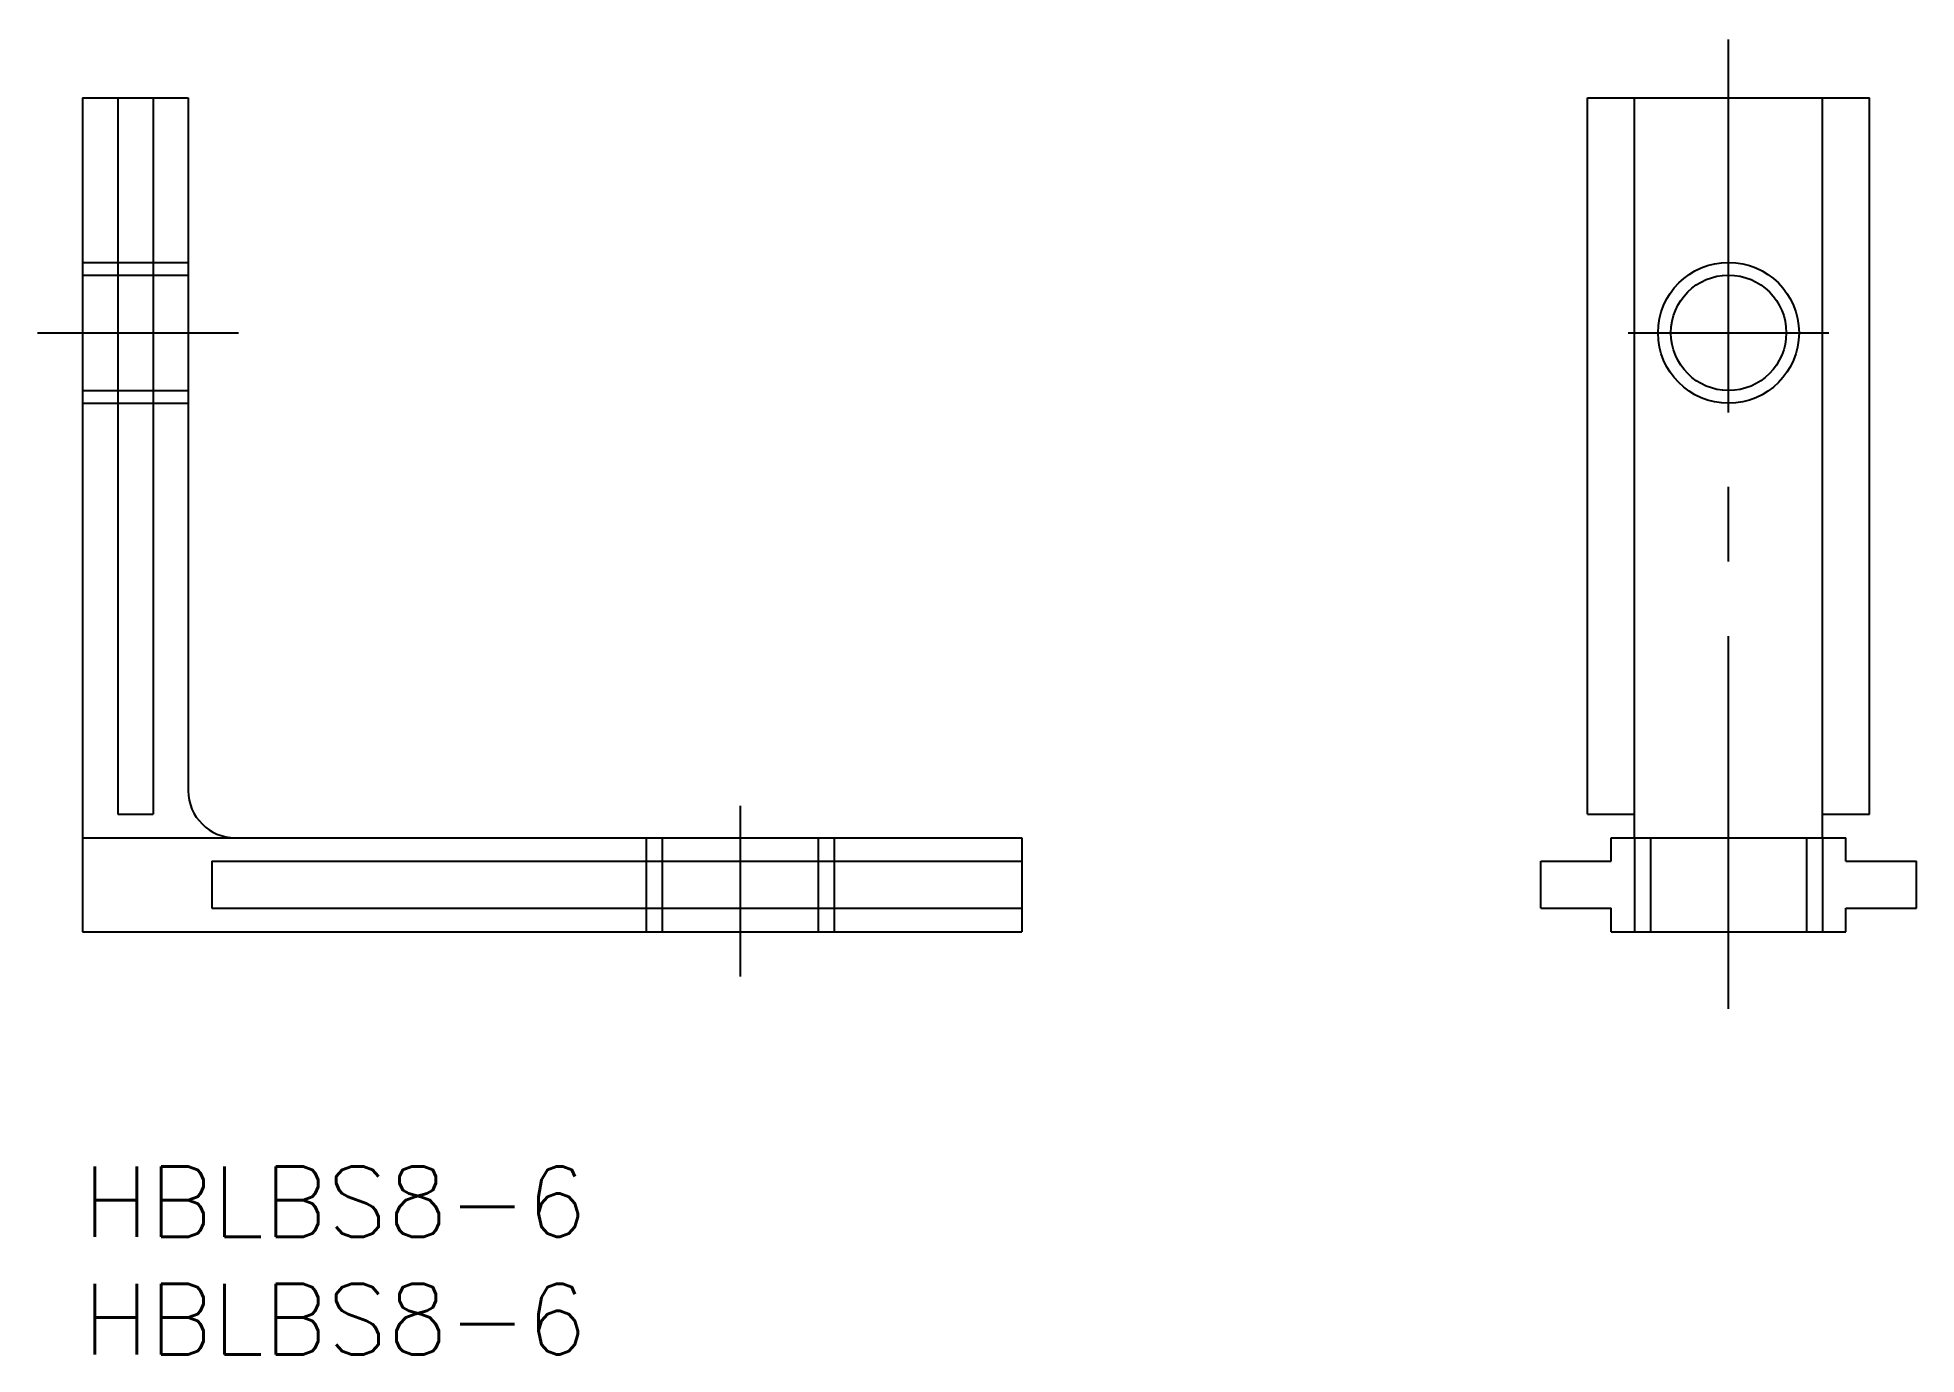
# Model space of a CAD drawing. Extents: x -1.9 to 78.1, y -8 to 48.1.
import ezdxf

# ---------------------------------------------------------------- set-up
doc = ezdxf.new("R2010")
doc.units = 0
doc.header["$LTSCALE"] = 0.5
doc.linetypes.add('CENTER', pattern=[50.8, 31.75, -6.35, 6.35, -6.35])
doc.linetypes.add('DASHED', pattern=[19.05, 12.7, -6.35])
for name, color, linetype in [('MSM_CENTER', 1, 'CENTER'), ('MSM_CONTINUOUS', 7, 'CONTINUOUS'), ('MSM_DASHED', 4, 'DASHED'), ('MSM_NARROW', 5, 'CONTINUOUS'), ('MSM_PART_NUMBER', 7, 'CONTINUOUS')]:
    doc.layers.add(name, color=color, linetype=linetype)
doc.styles.get("Standard").update_dxf_attribs({"font": 'txt.shx', "height": 3, "bigfont": 'bigfont.shx'})

# ---------------------------------------------------------------- blocks, each defined once
blk = doc.blocks.new('*U2')
at = {"layer": 'MSM_PART_NUMBER'}
blk.add_text('HBLBS8-6', height=3, dxfattribs=at).set_placement((0, -3))
blk = doc.blocks.new('*U3')
at = {"layer": 'MSM_PART_NUMBER'}
blk.add_text('HBLBS8-6', height=3, dxfattribs=at).set_placement((0, -8))

msp = doc.modelspace()

# ---------------------------------------------------------------- linework, layer by layer
at = {"layer": 'MSM_CENTER'}
for p, q in [((70.088, 6.71), (70.088, 48.071)), ((-1.918, 35.5), (6.635, 35.5)), ((65.811, 35.5), (74.364, 35.5)), ((28, 15.359), (28, 8.087))]:
    msp.add_line(p, q, dxfattribs=at)
at = {"layer": 'MSM_CONTINUOUS'}
for p, q in [((0, 45.5), (0, 10)), ((0, 45.5), (4.5, 45.5)), ((1.5, 45.5), (1.5, 15)), ((3, 45.5), (3, 15)), ((4.5, 45.5), (4.5, 16)), ((64.088, 45.5), (76.088, 45.5)), ((64.088, 15), (64.088, 45.5)), ((66.088, 14), (66.088, 45.5)), ((74.088, 14), (74.088, 45.5)), ((76.088, 15), (76.088, 45.5)), ((1.5, 15), (3, 15)), ((64.088, 15), (66.088, 15)), ((74.088, 15), (76.088, 15)), ((0, 14), (40, 14)), ((40, 14), (40, 10)), ((65.088, 14), (75.088, 14)), ((65.088, 13), (65.088, 14)), ((75.088, 13), (75.088, 14)), ((5.5, 13), (40, 13)), ((5.5, 13), (5.5, 11)), ((62.088, 11), (62.088, 13)), ((62.088, 13), (65.088, 13)), ((75.088, 13), (78.088, 13)), ((78.088, 11), (78.088, 13)), ((5.5, 11), (40, 11)), ((62.088, 11), (65.088, 11)), ((65.088, 10), (65.088, 11)), ((75.088, 10), (75.088, 11)), ((75.088, 11), (78.088, 11)), ((0, 10), (40, 10)), ((65.088, 10), (75.088, 10))]:
    msp.add_line(p, q, dxfattribs=at)
msp.add_circle((70.088, 35.5), 2.458, dxfattribs=at)
msp.add_arc((6.5, 16), 2, 180, 270, dxfattribs=at)
at = {"layer": 'MSM_DASHED'}
for p, q in [((0, 38.5), (4.5, 38.5)), ((0, 37.958), (4.5, 37.958)), ((0, 33.042), (4.5, 33.042)), ((0, 32.5), (4.5, 32.5)), ((24, 14), (24, 10)), ((24.677, 14), (24.677, 10)), ((31.324, 14), (31.324, 10)), ((32, 14), (32, 10)), ((66.088, 14), (66.088, 10)), ((66.764, 14), (66.764, 10)), ((73.411, 14), (73.411, 10)), ((74.088, 14), (74.088, 10))]:
    msp.add_line(p, q, dxfattribs=at)
at = {"layer": 'MSM_NARROW'}
msp.add_circle((70.088, 35.5), 3, dxfattribs=at)

# ---------------------------------------------------------------- block references
at = {"layer": 'MSM_CONTINUOUS'}
for name in ['*U2', '*U3']:
    msp.add_blockref(name, (0, 0), dxfattribs=at)

doc.saveas('drawing.dxf')
